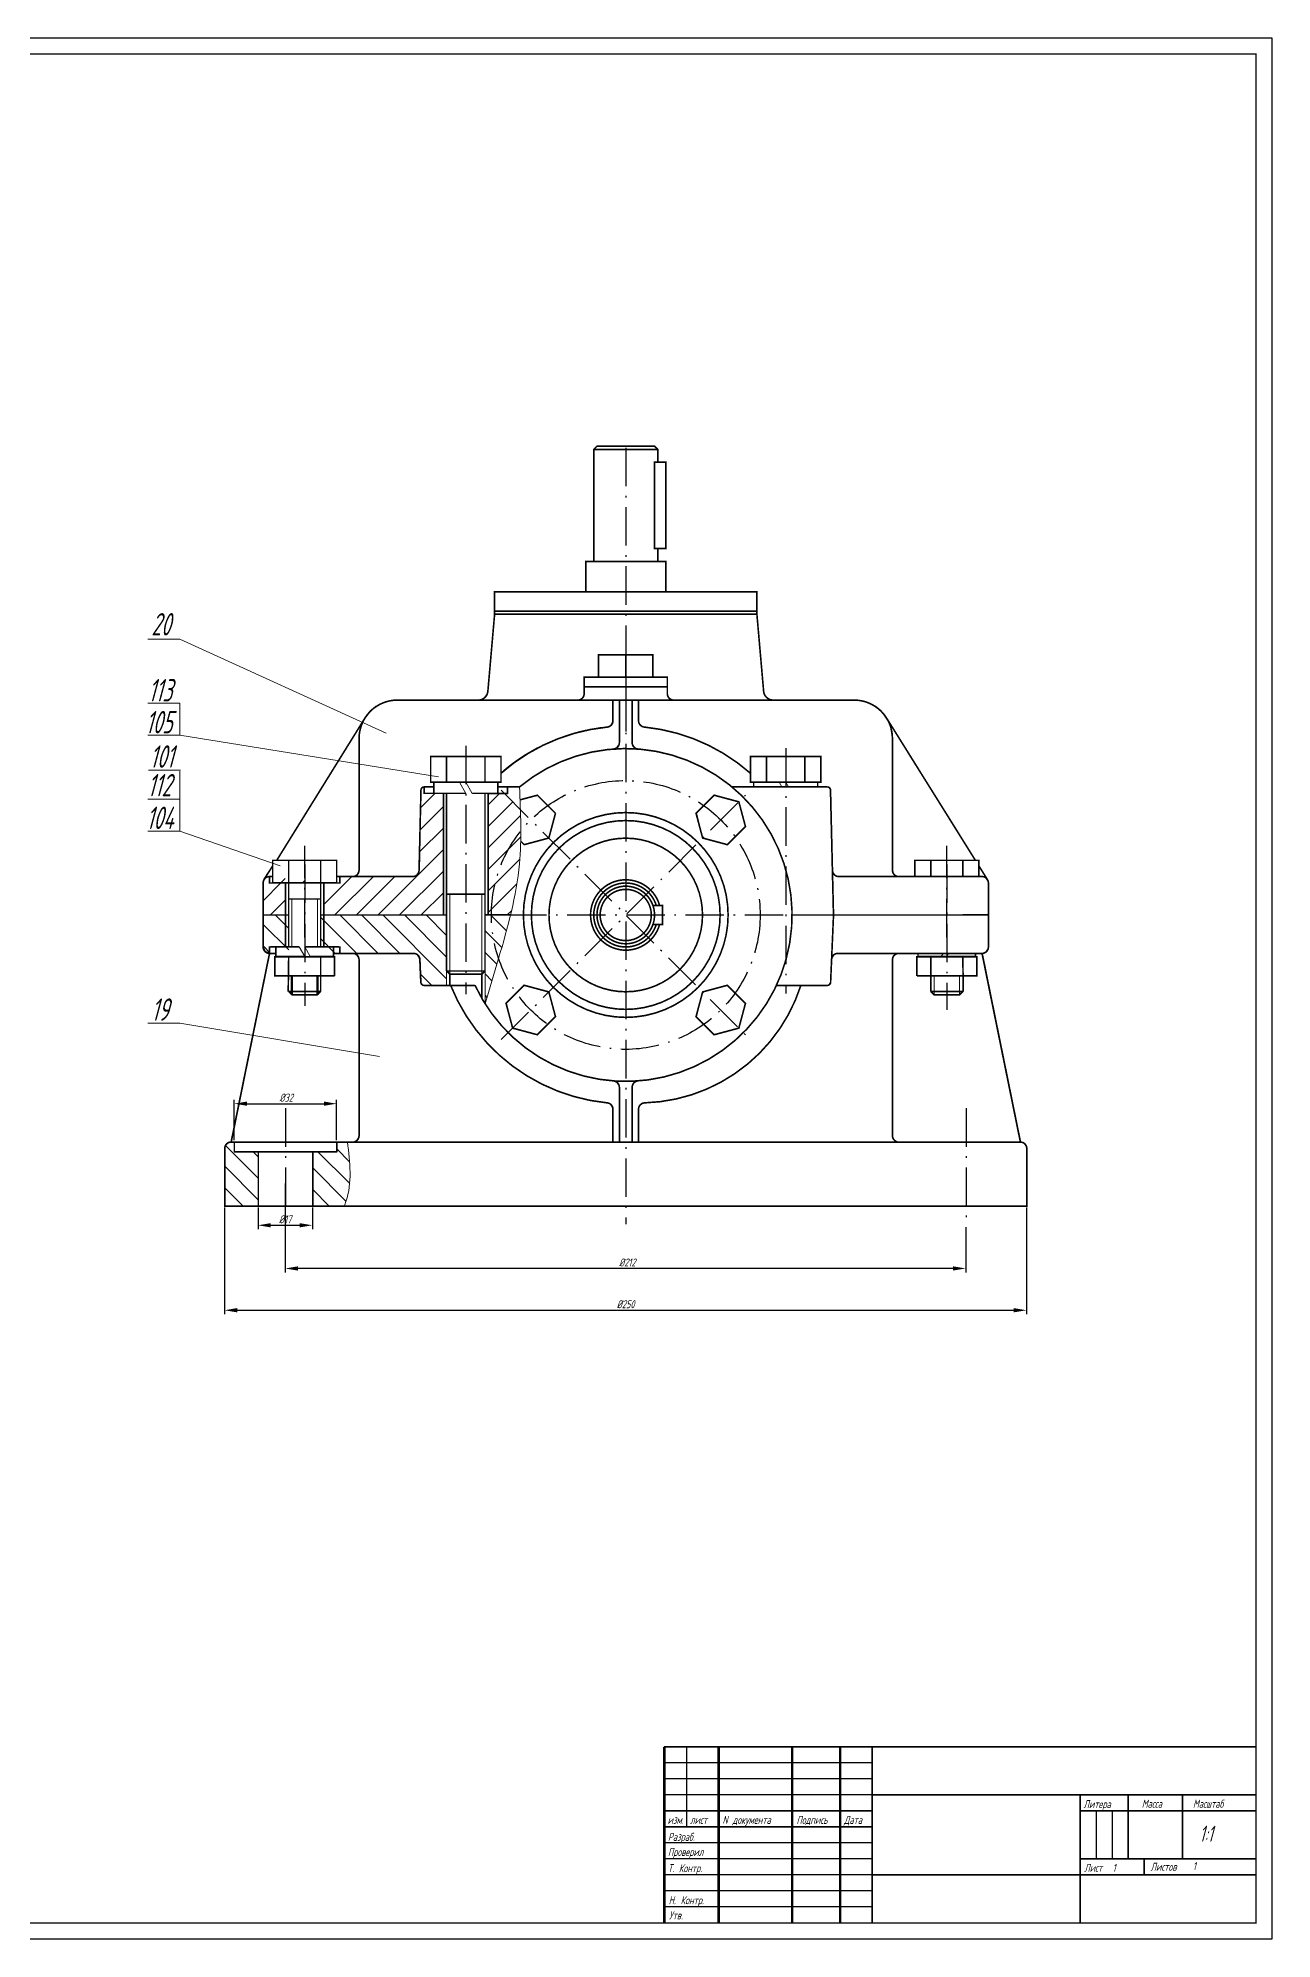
# Model space of a CAD drawing. Extents: x -10 to 1530, y -433 to 597.
# Drawn here: x 445 to 831, y 3 to 597 of the extents above; entities that cross this region are included whole.
import ezdxf

# ---------------------------------------------------------------- set-up
doc = ezdxf.new("R2010")
doc.units = 0
doc.header["$PDMODE"] = 3
doc.linetypes.add('ACAD_ISO10W100', pattern=[18.5, 12, -3, 0.5, -3])
doc.layers.get('0').update_dxf_attribs({"linetype": 'CONTINUOUS'})
doc.layers.get('DEFPOINTS').update_dxf_attribs({"linetype": 'CONTINUOUS'})
for name, color, linetype in [('ОСИ', 40, 'ACAD_ISO10W100'), ('ПРЕДВАРИТ', 5, 'CONTINUOUS'), ('ТЕКСТ', 1, 'CONTINUOUS'), ('ШТРИХОВКИ', 9, 'CONTINUOUS')]:
    doc.layers.add(name, color=color, linetype=linetype)
doc.layers.add('ОСНОВНОЙ', color=7, linetype='CONTINUOUS', lineweight=50)
doc.layers.add('РАЗМЕРЫ', color=140, linetype='CONTINUOUS', lineweight=9)
doc.styles.get("Standard").update_dxf_attribs({"font": 'txt.shx', "width": 0.6, "oblique": 15})
doc.dimstyles.get("Standard").update_dxf_attribs({"dimtxt": 2.5, "dimasz": 4, "dimexe": 1.25, "dimexo": 0.625, "dimtad": 1, "dimdec": 4, "dimdsep": 46, "dimlunit": 6, "dimtxsty": 'Standard', "dimcen": 2.5, "dimadec": 0, "dimazin": 0, "dimtfac": 1, "dimtdec": 4, "dimtmove": 0, "dimatfit": 3, "dimfxl": 0, "dimtolj": 1, "dimtzin": 0, "dimarcsym": 0})

# ---------------------------------------------------------------- blocks, each defined once
blk = doc.blocks.new('*D90')
at = {"layer": 'DEFPOINTS', "color": 0, "lineweight": 25}
for p in [(513.99, 231.77), (530.99, 231.77), (530.99, 225.57)]:
    blk.add_point(p, dxfattribs=at)
at = {"layer": 'РАЗМЕРЫ', "color": 0, "lineweight": -2}
for p, q in [((513.99, 231.15), (513.99, 224.32)), ((530.99, 231.15), (530.99, 224.32)), ((517.99, 225.57), (526.99, 225.57))]:
    blk.add_line(p, q, dxfattribs=at)
at = {"layer": 'РАЗМЕРЫ', "color": 0, "lineweight": 25}
for points in [[(517.99, 226.23), (517.99, 224.9), (513.99, 225.57)], [(526.99, 226.23), (526.99, 224.9), (530.99, 225.57)]]:
    blk.add_solid(points, dxfattribs=at)
at = {"layer": 'РАЗМЕРЫ', "color": 0, "insert": (522.49, 227.44), "char_height": 2.5, "attachment_point": 5}
blk.add_mtext('\\A1;%%C17', dxfattribs=at)
blk = doc.blocks.new('*D91')
at = {"layer": 'DEFPOINTS', "color": 0, "lineweight": 25}
for p in [(522.49, 239.22), (735.24, 225.57), (522.49, 212.08)]:
    blk.add_point(p, dxfattribs=at)
at = {"layer": 'РАЗМЕРЫ', "color": 0, "lineweight": -2}
for p, q in [((522.49, 238.6), (522.49, 210.83)), ((735.24, 224.94), (735.24, 210.83)), ((731.24, 212.08), (526.49, 212.08))]:
    blk.add_line(p, q, dxfattribs=at)
at = {"layer": 'РАЗМЕРЫ', "color": 0, "lineweight": 25}
for points in [[(526.49, 212.74), (526.49, 211.41), (522.49, 212.08)], [(731.24, 212.74), (731.24, 211.41), (735.24, 212.08)]]:
    blk.add_solid(points, dxfattribs=at)
at = {"layer": 'РАЗМЕРЫ', "color": 0, "insert": (629.44, 213.95), "char_height": 2.5, "attachment_point": 5}
blk.add_mtext('\\A1;%%c212', dxfattribs=at)
blk = doc.blocks.new('*D92')
at = {"layer": 'DEFPOINTS', "color": 0, "lineweight": 25}
for p in [(503.49, 231.77), (754.24, 231.77), (754.24, 199.02)]:
    blk.add_point(p, dxfattribs=at)
at = {"layer": 'РАЗМЕРЫ', "color": 0, "lineweight": -2}
for p, q in [((503.49, 231.15), (503.49, 197.77)), ((754.24, 231.15), (754.24, 197.77)), ((507.49, 199.02), (750.24, 199.02))]:
    blk.add_line(p, q, dxfattribs=at)
at = {"layer": 'РАЗМЕРЫ', "color": 0, "lineweight": 25}
for points in [[(507.49, 199.69), (507.49, 198.36), (503.49, 199.02)], [(750.24, 199.69), (750.24, 198.36), (754.24, 199.02)]]:
    blk.add_solid(points, dxfattribs=at)
at = {"layer": 'РАЗМЕРЫ', "color": 0, "insert": (628.92, 200.9), "char_height": 2.5, "attachment_point": 5}
blk.add_mtext('\\A1;%%c250', dxfattribs=at)
blk = doc.blocks.new('*D108')
at = {"layer": 'DEFPOINTS', "color": 0, "lineweight": 25}
for p in [(538.58, 263.56), (506.58, 251.57), (538.58, 251.57)]:
    blk.add_point(p, dxfattribs=at)
at = {"layer": 'ОСНОВНОЙ', "color": 0, "lineweight": -2}
for p, q in [((506.58, 252.19), (506.58, 264.81)), ((510.58, 263.56), (534.58, 263.56)), ((538.58, 252.19), (538.58, 264.81))]:
    blk.add_line(p, q, dxfattribs=at)
at = {"layer": 'ОСНОВНОЙ', "color": 0, "lineweight": 25}
for points in [[(510.58, 264.23), (510.58, 262.9), (506.58, 263.56)], [(534.58, 264.23), (534.58, 262.9), (538.58, 263.56)]]:
    blk.add_solid(points, dxfattribs=at)
at = {"layer": 'ОСНОВНОЙ', "color": 0, "lineweight": 25, "insert": (522.8, 265.44), "char_height": 2.5, "attachment_point": 5}
blk.add_mtext('\\A1;%%C32', dxfattribs=at)

msp = doc.modelspace()

# ---------------------------------------------------------------- hatches: boundary and pattern name
at = {"layer": 'ШТРИХОВКИ'}
h = msp.add_hatch(dxfattribs=at)
h.set_pattern_fill('ANSI31', color=0, scale=1.5, style=0)
edge = h.paths.add_edge_path()
edge.add_line((539.58346, 334.5312), (562.34094, 334.5312))
edge.add_arc((562.34094, 336.5312), 2, 270, 358.63645881)
edge.add_line((564.34037, 336.48361), (564.93714, 361.55501))
edge.add_line((539.58346, 334.5312), (539.58346, 332.5312))
edge.add_line((539.58346, 332.5312), (517.58346, 332.5312))
edge.add_line((517.58346, 332.5312), (517.58346, 334.5312))
edge.add_line((534.58346, 332.5312), (534.58346, 322.5312))
edge.add_line((533.58346, 322.5312), (564.00827, 322.5312))
edge.add_line((564.00827, 322.5312), (571.96066, 322.5312))
edge.add_line((571.96066, 322.5312), (571.96066, 360.5312))
edge.add_line((571.96066, 360.5312), (565.96066, 360.5312))
edge.add_line((565.96066, 360.5312), (565.96066, 362.5312))
h = msp.add_hatch(dxfattribs=at)
h.set_pattern_fill('ANSI31', color=0, scale=1.5, style=0)
h.paths.add_polyline_path([(522.58346, 332.5312), (517.58346, 332.5312), (517.58346, 334.5312, 0.414213562), (515.58346, 332.5312), (515.58346, 322.5312), (522.58346, 322.5312)])
edge = h.paths.add_edge_path()
edge.add_line((585.96066, 322.5312), (586.96066, 322.5312))
edge.add_arc((628.96066, 322.5312), 42, 141.33258779, 180, ccw=False)
edge.add_spline(control_points=[(596.16766, 348.77275), (596.16512, 350.99677), (596.11319, 353.22524), (596.03587, 355.456)], knot_values=[7.048038973, 7.048038973, 7.048038973, 7.048038973, 13.719422146, 13.719422146, 13.719422146, 13.719422146], degree=3, periodic=0)
edge.add_line((596.03587, 355.456), (590.96066, 360.5312))
edge.add_line((590.96066, 360.5312), (585.96066, 360.5312))
edge.add_line((585.96066, 360.5312), (585.96066, 322.5312))
edge = h.paths.add_edge_path()
edge.add_line((586.96066, 322.5312), (592.9342, 322.5312))
edge.add_spline(control_points=[(592.9342, 322.5312), (594.21012, 327.80182), (595.87697, 336.50238), (596.17158, 345.32651), (596.16766, 348.77275)], knot_values=[13.719422146, 13.719422146, 13.719422146, 13.719422146, 29.933718112, 40.271383676, 40.271383676, 40.271383676, 40.271383676], degree=3, periodic=0)
edge.add_arc((628.96066, 322.5312), 42, 141.33258779, 180)
h = msp.add_hatch(dxfattribs=at)
h.set_pattern_fill('ANSI31', color=0, scale=1.5, angle=90, style=0)
h.paths.add_polyline_path([(523.58346, 322.5312), (515.58346, 322.5312), (515.58346, 312.5312, 0.414213562), (517.58346, 310.5312), (523.58346, 310.5312)])
h.paths.add_polyline_path([(572.96066, 322.5312), (571.96066, 322.5312), (564.00827, 322.5312), (533.58346, 322.5312), (533.58346, 310.5312), (543.58346, 310.5312), (562.60825, 310.5312, -0.401685715), (564.60641, 308.6171), (564.91316, 301.48127, 0.399655643), (565.91191, 300.5312), (572.96066, 300.5312), (572.96066, 305.0312)])
edge = h.paths.add_edge_path()
edge.add_line((592.9342, 322.5312), (586.96066, 322.5312))
edge.add_arc((628.96066, 322.5312), 42, 180, 198.84813245)
edge.add_spline(control_points=[(589.21278, 308.96265), (590.53679, 313.45532), (591.83181, 317.9774), (592.9342, 322.5312)], knot_values=[40.271383676, 40.271383676, 40.271383676, 40.271383676, 54.280509329, 54.280509329, 54.280509329, 54.280509329], degree=3, periodic=0)
edge = h.paths.add_edge_path()
edge.add_line((586.96066, 322.5312), (585.96066, 322.5312))
edge.add_line((585.96066, 322.5312), (584.96066, 322.5312))
edge.add_line((584.96066, 322.5312), (584.96066, 305.0312))
edge.add_line((584.96066, 305.0312), (584.96066, 294.81839))
edge.add_spline(control_points=[(584.96066, 294.81839), (586.38878, 299.52225), (587.8169, 304.2261), (589.21278, 308.96265)], knot_values=[54.280509329, 54.280509329, 54.280509329, 54.280509329, 69.050090219, 69.050090219, 69.050090219, 69.050090219], degree=3, periodic=0)
edge.add_arc((628.96066, 322.5312), 42, 180, 198.84813245, ccw=False)
h = msp.add_hatch(dxfattribs=at)
h.set_pattern_fill('ANSI31', color=0, scale=1.5, angle=90, style=0)
h.paths.add_polyline_path([(514.08346, 248.56928), (506.58346, 248.56928), (506.58346, 251.56928), (505.58346, 251.56928, 0.414213562), (503.58346, 249.56928), (503.58346, 231.56928), (514.08346, 231.56928)])
edge = h.paths.add_edge_path()
edge.add_spline(control_points=[(540.95603, 231.56928), (541.14297, 232.05253), (543.56584, 238.31592), (542.72475, 245.20849), (541.94856, 251.56928)], knot_values=[0, 0, 0, 0, 1.551052856, 20.103035792, 20.103035792, 20.103035792, 20.103035792], degree=3, periodic=0)
edge.add_line((541.94856, 251.56928), (538.58346, 251.56928))
edge.add_line((538.58346, 251.56928), (538.58346, 248.56928))
edge.add_line((538.58346, 248.56928), (531.08346, 248.56928))
edge.add_line((531.08346, 248.56928), (531.08346, 231.56928))
edge.add_line((531.08346, 231.56928), (540.95603, 231.56928))

# ---------------------------------------------------------------- linework, layer by layer
for p, q in [((831, 596.55631), (-10, 596.55631)), ((831, 2.55631), (831, 596.55631)), ((826, 591.55631), (10, 591.55631)), ((826, 7.55631), (826, 591.55631)), ((826, 62.55631), (641, 62.55631)), ((641, 62.55631), (641, 7.55631)), ((648, 62.55631), (648, 37.55631)), ((658, 7.55631), (658, 62.55631)), ((681, 7.55631), (681, 62.55631)), ((696, 7.55631), (696, 62.55631)), ((706, 7.55631), (706, 62.55631)), ((706, 57.55631), (641, 57.55631)), ((706, 52.55631), (641, 52.55631)), ((826, 47.55631), (641, 47.55631)), ((771, 7.55631), (771, 47.55631)), ((786, 47.55631), (786, 27.55631)), ((803, 47.55631), (803, 27.55631)), ((706, 42.55631), (641, 42.55631)), ((826, 42.55631), (771, 42.55631)), ((776, 42.55631), (776, 27.56509)), ((781, 42.55631), (781, 27.56509)), ((706, 37.55631), (641, 37.55631)), ((706, 32.55631), (641, 32.55631)), ((706, 27.55631), (641, 27.55631)), ((826, 27.55631), (771, 27.55631)), ((791, 22.55631), (791, 27.55631)), ((826, 22.55631), (641, 22.55631)), ((706, 17.55631), (641, 17.55631)), ((706, 12.55631), (641, 12.55631)), ((10, 7.55631), (826, 7.55631)), ((-10, 2.55631), (831, 2.55631))]:
    msp.add_line(p, q)
for points, const_width in [([(826, 591.55631), (10, 591.55631), (10, 7.55631), (826, 7.55631), (826, 591.55631)], 0.5), ([(641, 62.55631), (641, 7.55631)], 0.8), ([(641, 62.55631), (826, 62.55631)], 0.5), ([(648, 62.55631), (648, 37.55631)], 0.5), ([(658, 62.55631), (658, 7.55631)], 0.8), ([(681, 62.55631), (681, 7.55631)], 0.8), ([(696, 62.55631), (696, 7.55631)], 0.8), ([(706, 62.55631), (706, 7.55631)], 0.5), ([(706, 47.55631), (826, 47.55631)], 0.5), ([(771, 47.55631), (771, 7.55631)], 0.5), ([(786, 47.55631), (786, 27.55631)], 0.5), ([(803, 47.55631), (803, 27.55631)], 0.5), ([(641, 42.55631), (706, 42.55631)], 0.5), ([(771, 42.55631), (826, 42.55631)], 0.5), ([(641, 37.55631), (706, 37.55631)], 0.5), ([(771, 27.55631), (826, 27.55631)], 0.5), ([(791, 27.55631), (791, 22.55631)], 0.5), ([(706, 22.55631), (826, 22.55631)], 0.5)]:
    msp.add_lwpolyline(points, dxfattribs=dict(const_width=const_width))
at = {"layer": 'ОСИ', "color": 0}
for p, q in [((628.96066, 468.47942), (628.96066, 225.96865)), ((628.96066, 405.15821), (628.96066, 379.86433)), ((578.96066, 375.40949), (578.96066, 297.76299)), ((678.96066, 374.67755), (678.96066, 298.01974)), ((589.99637, 361.49549), (668.48168, 283.01019)), ((590.05716, 283.62771), (668.23875, 361.80929)), ((528.58346, 315.5312), (528.58346, 344.142)), ((729.33786, 315.5312), (729.33786, 344.142)), ((528.58346, 338.30767), (528.58346, 294.17865)), ((729.33786, 338.30767), (729.33786, 292.93657)), ((592.15816, 322.5312), (683.60193, 322.5312)), ((522.58346, 262.11394), (522.58346, 225.36265)), ((735.33786, 262.11394), (735.33786, 225.36265))]:
    msp.add_line(p, q, dxfattribs=at)
at = {"layer": 'ОСИ'}
for p, q in [((516.21765, 322.5312), (523.58346, 322.5312)), ((741.70368, 322.5312), (734.33786, 322.5312))]:
    msp.add_line(p, q, dxfattribs=at)
at = {"layer": 'ОСИ', "color": 0}
msp.add_circle((628.96066, 322.5312), 42, dxfattribs=at)
at = {"layer": 'ОСНОВНОЙ', "lineweight": 20}
for p, q in [((578.96066, 360.5312), (576.93994, 364.0312)), ((580.98139, 360.5312), (578.96066, 364.0312)), ((676.93994, 364.0312), (677.80596, 362.5312)), ((679.82669, 362.5312), (678.96066, 364.0312)), ((524.58346, 312.59651), (524.58346, 327.5312)), ((532.58346, 312.59651), (532.58346, 327.5312)), ((573.96066, 300.5312), (573.96066, 329.0312)), ((583.96066, 296.47358), (583.96066, 329.0312)), ((528.58346, 309.59651), (526.85141, 312.59651)), ((528.58346, 312.59651), (530.31551, 309.59651)), ((728.14546, 310.5312), (727.60581, 309.59651)), ((729.33786, 309.59651), (729.87751, 310.5312)), ((572.96066, 305.0312), (572.96066, 300.5312)), ((584.96066, 305.0312), (584.96066, 294.81839)), ((725.36932, 297.61513), (725.34276, 303.48556)), ((733.35145, 297.61513), (733.34276, 303.48556))]:
    msp.add_line(p, q, dxfattribs=at)
at = {"layer": 'ОСНОВНОЙ'}
for p, q in [((524.56988, 297.61513), (524.57856, 303.48556)), ((532.552, 297.61513), (532.57856, 303.48556))]:
    msp.add_line(p, q, dxfattribs=at)
at = {"layer": 'ОСНОВНОЙ', "const_width": 0.5}
for points in [[(638.96066, 464.01219), (638.96066, 468.01219), (637.96066, 469.01219), (619.96066, 469.01219), (618.96066, 468.01219), (618.96066, 433.01219), (638.96066, 433.01219), (638.96066, 437.01219)], [(618.96066, 468.01219), (638.96066, 468.01219)], [(637.96066, 464.01219), (637.96066, 437.01219), (641.46066, 437.01219), (641.46066, 464.01219), (637.96066, 464.01219)], [(641.46066, 423.51219), (641.46066, 433.01219), (616.46066, 433.01219), (616.46066, 423.51219)], [(587.96066, 417.51219), (669.96066, 417.51219), (669.96066, 423.51219), (587.96066, 423.51219), (587.96066, 417.51219)], [(587.96066, 417.51219), (587.96066, 416.51219), (669.96066, 416.51219), (669.96066, 417.51219)], [(620.46066, 396.83906), (620.46066, 396.83906), (620.46066, 403.83906), (637.46066, 403.83906), (637.46066, 396.83906)], [(628.96066, 403.83906), (628.96066, 396.83906)], [(628.96066, 393.83906), (615.96066, 393.83906), (615.96066, 396.83906), (628.96066, 396.83906)], [(638.96066, 396.83906), (641.96066, 396.83906), (641.96066, 393.83906), (628.96066, 393.83906)], [(638.96066, 396.83906), (628.96066, 396.83906)], [(613.96066, 389.68207), (643.96066, 389.68207)], [(710.61717, 383.87365), (738.27636, 339.59651)], [(589.96066, 364.0312), (568.96066, 364.0312), (567.96066, 364.0312), (567.96066, 372.0312), (589.96066, 372.0312), (589.96066, 364.0312)], [(567.96066, 364.0312), (567.96066, 372.0312)], [(572.96066, 372.0312), (572.96066, 364.0312)], [(584.96066, 372.0312), (584.96066, 364.0312)], [(667.96066, 364.0312), (688.96066, 364.0312), (689.96066, 364.0312), (689.96066, 372.0312), (667.96066, 372.0312), (667.96066, 364.0312)], [(672.96066, 372.0312), (672.96066, 364.0312)], [(684.96066, 372.0312), (684.96066, 364.0312)], [(564.00827, 322.5312), (571.96066, 322.5312), (571.96066, 360.5312), (565.96066, 360.5312), (565.96066, 362.5312)], [(580.98139, 360.5312), (580.98139, 360.5312), (588.96066, 360.5312), (588.96066, 364.0312)], [(592.9342, 322.5312), (585.96066, 322.5312), (585.96066, 360.5312), (591.96066, 360.5312), (591.96066, 362.5312)], [(595.73417, 362.5312), (588.96066, 362.5312)], [(668.96066, 364.0312), (668.96066, 362.5312)], [(688.96066, 364.0312), (688.96066, 362.5312)], [(572.96066, 305.0312), (572.96066, 360.5312)], [(573.02756, 304.96431), (573.96066, 304.0312), (583.96066, 304.0312), (584.96066, 305.0312), (584.96066, 360.5312)], [(606.98959, 354.30024), (601.33273, 359.9571), (595.91667, 358.50587)], [(660.7297, 344.50228), (666.38655, 350.15914), (664.316, 357.88654), (656.5886, 359.9571), (650.93174, 354.30024), (653.00229, 346.57284), (660.7297, 344.50228)], [(596.13418, 345.55972), (597.19163, 344.50228), (604.91903, 346.57284), (606.98959, 354.30024)], [(518.58346, 332.59651), (538.58346, 332.59651), (538.58346, 339.59651), (518.58346, 339.59651), (518.58346, 332.59651)], [(523.58346, 339.59651), (523.58346, 332.59651)], [(533.58346, 339.59651), (533.58346, 332.59651)], [(739.33786, 334.5312), (719.33786, 334.5312), (719.33786, 339.59651), (739.33786, 339.59651), (739.33786, 334.5312)], [(724.33786, 339.59651), (724.33786, 334.5312)], [(734.33786, 339.59651), (734.33786, 334.5312)], [(518.58346, 337.89725), (515.96764, 333.70982)], [(539.58346, 334.5312), (539.58346, 334.5312), (539.58346, 332.5312), (517.58346, 332.5312), (517.58346, 334.5312), (517.58346, 334.5312)], [(522.58346, 332.5312), (522.58346, 322.5312)], [(534.58346, 332.5312), (534.58346, 322.5312)], [(539.58346, 334.5312), (539.58346, 334.5312)], [(693.91306, 322.5312), (693.58095, 336.48361)], [(739.33786, 337.89725), (741.95368, 333.70982)], [(584.96066, 329.0312), (572.99858, 329.0312)], [(515.58346, 322.5312), (523.58346, 322.5312)], [(533.58346, 322.5312), (564.00827, 322.5312)], [(571.96066, 322.5312), (572.96066, 322.5312)], [(584.96066, 322.5312), (592.9342, 322.5312)], [(637.44594, 325.5312), (640.45875, 325.5312), (640.45875, 319.5312), (637.44594, 319.5312)], [(680.96066, 322.5312), (742.33786, 322.5312)], [(693.91306, 322.5312), (693.31492, 308.6171)], [(517.58346, 310.5312), (505.6314, 251.80483)], [(526.85141, 312.59651), (526.85141, 312.59651), (526.85141, 312.59651), (517.58346, 312.5312), (517.58346, 310.5312), (517.58346, 310.5312)], [(523.43481, 298.58017), (523.58346, 309.56962)], [(533.56988, 298.61513), (533.58346, 309.56962)], [(740.33786, 310.5312), (714.33786, 310.5312)], [(724.35145, 298.61513), (724.33786, 309.56962)], [(734.48652, 298.58017), (734.33786, 309.56962)], [(740.33786, 310.5312), (752.28992, 251.80483)], [(572.96066, 305.0312), (584.96066, 305.0312)], [(573.96066, 300.5312), (573.96066, 304.0312)], [(597.19163, 300.56013), (591.53477, 294.90327), (593.60532, 287.17587), (601.33273, 285.10531), (606.98959, 290.76217), (604.91903, 298.48957), (597.19163, 300.56013)], [(650.93174, 290.76217), (656.5886, 285.10531), (664.316, 287.17587), (666.38655, 294.90327), (660.7297, 300.56013), (653.00229, 298.48957), (650.93174, 290.76217)], [(506.58346, 251.56928), (506.58346, 248.56928), (538.58346, 248.56928), (538.58346, 251.56928)], [(514.08346, 231.56928), (514.08346, 248.56928)], [(531.08346, 231.56928), (531.08346, 248.56928)]]:
    msp.add_lwpolyline(points, dxfattribs=at)
for points in [[(582.86434, 389.68207, 0.388878732), (585.85292, 392.4206), (587.96066, 416.51219)], [(675.05699, 389.68207, -0.388878732), (672.0684, 392.4206), (669.96066, 416.51219)], [(615.96066, 393.83906), (615.96066, 391.68207, -0.414213562), (613.96066, 389.68207), (557.58346, 389.68207, 0.414213562), (545.58346, 377.68207), (545.58346, 336.5312)], [(641.96066, 393.83906), (641.96066, 391.68207, 0.414213562), (643.96066, 389.68207), (700.33786, 389.68207, -0.414213562), (712.33786, 377.68207), (712.33786, 336.5312)], [(623.15738, 381.2451, 0.385643433), (624.96066, 383.23541), (624.96066, 389.68207)], [(626.96066, 389.68207), (626.96066, 376.38285, -0.392660884), (625.10881, 374.38835, 26.962912018)], [(630.96066, 389.68207), (630.96066, 376.38285, 0.392660884), (632.81252, 374.38835, -26.962912018)], [(634.76394, 381.2451, -0.385643433), (632.96066, 383.23541), (632.96066, 389.68207)], [(623.15738, 381.2451, 0.157189085), (589.96066, 366.80309, 2.647997109)], [(667.96066, 366.80309, 0.157189085), (634.76394, 381.2451, -20.284033474)], [(581.84379, 300.5312, 2.932703915), (595.73417, 362.5312, 2.768874621)], [(568.96066, 362.5312), (565.96066, 362.5312, 0.414130603), (564.93714, 361.55501, 0.011903075)], [(692.98418, 361.55501, 0.414130603), (691.96066, 362.5312), (662.18716, 362.5312)], [(539.58346, 334.5312), (562.34094, 334.5312, 0.40726026), (564.34037, 336.48361), (564.93714, 361.55501)], [(740.33786, 334.5312), (695.58039, 334.5312, -0.40726026), (693.58095, 336.48361), (692.98418, 361.55501)], [(517.58346, 334.5312, 0.414213562), (515.58346, 332.5312), (515.58346, 312.5312, 0.414213562), (517.58346, 310.5312, 1)], [(543.58346, 334.5312, 0.414213562), (545.58346, 336.5312, -1)], [(639.54367, 325.5312, 2.009495287), (628.96066, 311.5312, 0.33543674), (639.54367, 319.5312, -7.194335081)], [(638.50006, 325.5312, 1.974146732), (628.96066, 312.5312, 0.327538222), (638.50006, 319.5312, -0.733799386)], [(714.33786, 334.5312, -0.414213562), (712.33786, 336.5312, 1)], [(740.33786, 334.5312, -0.414213562), (742.33786, 332.5312), (742.33786, 312.5312, -0.414213562), (740.33786, 310.5312, -1)], [(564.91316, 301.48127), (564.60641, 308.6171, 0.401685715), (562.60825, 310.5312), (543.58346, 310.5312)], [(544.13232, 251.64606, 0.334944404), (545.58346, 253.56928), (545.58346, 308.5312, 0.414213562), (543.58346, 310.5312, 0.414213562)], [(693.00817, 301.48127), (693.31492, 308.6171, -0.401685715), (695.31308, 310.5312), (714.33786, 310.5312)], [(713.789, 251.64606, -0.334944404), (712.33786, 253.56928), (712.33786, 308.5312, -0.414213562), (714.33786, 310.5312, -0.414213562)], [(564.91316, 301.48127, 0.399655643), (565.91191, 300.5312), (581.84379, 300.5312)], [(574.2158, 300.5312, 0.279495686), (623.15738, 263.81731, -20.284033474)], [(683.70553, 300.5312, -0.31832174), (634.76394, 263.81731, 20.284033474)], [(693.00817, 301.48127, -0.399655643), (692.00941, 300.5312), (676.07754, 300.5312)], [(626.96066, 251.56928), (626.96066, 268.67956, 0.392660884), (625.10881, 270.67406, 0.037087982)], [(630.96066, 251.56928), (630.96066, 268.67956, -0.392660884), (632.81252, 270.67406, -0.037087982)], [(624.96066, 251.56928), (624.96066, 261.827, 0.385643433), (623.15738, 263.81731, 1.103712743)], [(632.96066, 251.56928), (632.96066, 261.827, -0.385643433), (634.76394, 263.81731, -1.103712743)], [(628.96066, 251.56928), (505.58346, 251.56928, 0.414213562), (503.58346, 249.56928), (503.58346, 231.56928), (628.96066, 231.56928)], [(628.96066, 251.56928), (752.33786, 251.56928, -0.414213562), (754.33786, 249.56928), (754.33786, 231.56928), (628.96066, 231.56928)]]:
    msp.add_lwpolyline(points, format="xyb", dxfattribs=at)
at = {"layer": 'ОСНОВНОЙ', "lineweight": -3, "const_width": 0.5}
for points in [[(547.46934, 384.13997), (519.84024, 339.59651)], [(517.58346, 334.5312), (518.58346, 334.5312)], [(523.58346, 332.59651), (523.58346, 312.59651)], [(523.58346, 332.5312), (523.58346, 327.5312), (533.58346, 327.5312)], [(533.58346, 332.59651), (533.58346, 312.59651)], [(539.58346, 334.5312), (538.58346, 334.5312)], [(522.58346, 322.5312), (522.58346, 312.59651)], [(534.58346, 322.5312), (534.58346, 312.59651)], [(517.58346, 310.5312), (519.58346, 310.5312)], [(530.37957, 309.48556), (519.23346, 309.48556), (519.23346, 303.48556), (528.58346, 303.48556)], [(519.58346, 312.59651), (519.58346, 309.59651), (528.58346, 309.59651)], [(530.19111, 309.59651), (537.58346, 309.59651), (537.58346, 312.59651), (528.58346, 312.5312)], [(537.93346, 303.48556), (537.93346, 309.48556), (530.19885, 309.48556)], [(543.58346, 310.5312), (539.58346, 310.5312), (537.58346, 310.5312)], [(719.98786, 303.48556), (719.98786, 309.48556), (738.68786, 309.48556), (738.68786, 303.48556), (729.33786, 303.48556)], [(738.33786, 310.5312), (738.33786, 309.59651), (720.33786, 309.59651), (720.33786, 310.5312), (738.33786, 310.5312)], [(537.93346, 303.48556), (528.58346, 303.48556)], [(719.98786, 303.48556), (729.33786, 303.48556)], [(523.56988, 298.61513), (523.56988, 298.61513), (524.56988, 297.61513), (532.56988, 297.61513), (533.56988, 298.61513), (533.56988, 298.61513), (533.56988, 298.61513)], [(523.58346, 298.58068), (533.56988, 298.61513)], [(734.35145, 298.61513), (734.35145, 298.61513), (733.35145, 297.61513), (725.35145, 297.61513), (724.35145, 298.61513), (724.35145, 298.61513), (724.35145, 298.61513)], [(734.33786, 298.58068), (724.35145, 298.61513)]]:
    msp.add_lwpolyline(points, dxfattribs=at)
at = {"layer": 'ОСНОВНОЙ', "lineweight": 25, "const_width": 0.5}
for points in [[(568.96066, 364.0312), (568.96066, 360.5312), (578.96066, 360.5312)], [(517.58346, 310.5312), (516.20105, 311.08589), (515.58346, 312.5312), (515.58346, 322.5312), (522.58346, 322.5312), (522.58346, 312.59651), (517.58346, 312.5312), (517.58346, 310.5312)], [(543.58346, 310.5312), (539.58346, 310.5312), (539.58346, 312.5312), (534.58346, 312.59651), (534.58346, 322.5312), (572.96066, 322.5312)], [(583.96066, 296.47358), (583.96066, 304.0312), (583.96066, 304.0312), (583.96066, 304.0312), (583.96066, 304.0312)]]:
    msp.add_lwpolyline(points, dxfattribs=at)
at = {"layer": 'ОСНОВНОЙ', "const_width": 0.5}
for points in [[(628.96066, 354.5312, 2.414213562), (660.96066, 322.5312, 0.414213562)], [(628.96066, 352.0312, 2.414213562), (658.46066, 322.5312, 0.414213562)], [(628.96066, 346.5312, 2.414213562), (652.96066, 322.5312, 0.414213562)], [(637.96066, 322.5312, 2.414213562), (628.96066, 313.5312, 0.414213562)], [(636.96066, 322.5312, 2.414213562), (628.96066, 314.5312, 0.414213562)]]:
    msp.add_lwpolyline(points, format="xyb", close=True, dxfattribs=at)
at = {"layer": 'ОСНОВНОЙ', "lineweight": 5}
for points in [[(595.73417, 362.5312), (595.73417, 338.47412), (589.21278, 308.96265), (584.96066, 294.81839)], [(541.94856, 251.56928), (541.49741, 233.02278), (540.95603, 231.56928)]]:
    msp.add_spline(points, degree=3, dxfattribs=at)
at = {"layer": 'ПРЕДВАРИТ'}
for p, q in [((618.96066, 468.01219), (619.96066, 469.01219)), ((618.96066, 433.01219), (618.96066, 468.01219)), ((618.96066, 468.01219), (638.96066, 468.01219)), ((619.96066, 469.01219), (637.96066, 469.01219)), ((638.96066, 468.01219), (637.96066, 469.01219)), ((637.96066, 464.01219), (641.46066, 464.01219)), ((637.96066, 464.01219), (637.96066, 437.01219)), ((638.96066, 464.01219), (638.96066, 468.01219)), ((641.46066, 437.01219), (641.46066, 464.01219)), ((637.96066, 437.01219), (641.46066, 437.01219)), ((638.96066, 433.01219), (638.96066, 437.01219)), ((616.46066, 433.01219), (616.46066, 423.51219)), ((616.46066, 433.01219), (641.46066, 433.01219)), ((641.46066, 433.01219), (641.46066, 423.51219)), ((587.96066, 423.51219), (669.96066, 423.51219)), ((587.96066, 416.51219), (587.96066, 423.51219)), ((669.96066, 416.51219), (669.96066, 423.51219)), ((587.96066, 416.51219), (585.85292, 392.4206)), ((587.96066, 417.51219), (669.96066, 417.51219)), ((587.96066, 416.51219), (669.96066, 416.51219)), ((669.96066, 416.51219), (672.0684, 392.4206)), ((582.86434, 389.68207), (557.58346, 389.68207)), ((575.10741, 389.68207), (685.93593, 389.68207)), ((624.96066, 389.68207), (624.96066, 383.23541)), ((626.96066, 389.68207), (626.96066, 376.38285)), ((630.96066, 389.68207), (630.96066, 376.38285)), ((632.96066, 389.68207), (632.96066, 383.23541)), ((675.05699, 389.68207), (700.33786, 389.68207)), ((545.58346, 377.68207), (545.58346, 336.5312)), ((712.33786, 377.68207), (712.33786, 336.5312)), ((667.96066, 364.0312), (667.96066, 372.0312)), ((667.96066, 372.0312), (689.96066, 372.0312)), ((672.96066, 372.0312), (672.96066, 364.0312)), ((684.96066, 372.0312), (684.96066, 364.0312)), ((689.96066, 372.0312), (689.96066, 364.0312)), ((565.96066, 360.5312), (565.96066, 362.5312)), ((568.96066, 362.5312), (565.96066, 362.5312)), ((591.96066, 360.5312), (591.96066, 362.5312)), ((662.18716, 362.5312), (691.96066, 362.5312)), ((689.96066, 364.0312), (667.96066, 364.0312)), ((668.96066, 362.5312), (668.96066, 364.0312)), ((688.96066, 362.5312), (688.96066, 364.0312)), ((564.93714, 361.55501), (564.34037, 336.48361)), ((564.93714, 361.55501), (564.34037, 336.48361)), ((571.96066, 360.5312), (565.96066, 360.5312)), ((571.96066, 360.5312), (565.96066, 360.5312)), ((571.96066, 322.5312), (571.96066, 360.5312)), ((571.96066, 322.5312), (571.96066, 360.5312)), ((585.96066, 360.5312), (591.96066, 360.5312)), ((585.96066, 322.5312), (585.96066, 360.5312)), ((693.91306, 322.5312), (692.98418, 361.55501)), ((515.96764, 333.70982), (518.58346, 337.89725)), ((543.58346, 334.5312), (562.34094, 334.5312)), ((714.33786, 334.5312), (695.58039, 334.5312)), ((714.33786, 334.5312), (740.33786, 334.5312)), ((738.33786, 334.5312), (740.33786, 334.5312)), ((515.58346, 332.5312), (515.58346, 312.5312)), ((742.33786, 332.5312), (742.33786, 312.5312)), ((742.33786, 332.5312), (742.33786, 312.5312)), ((515.58346, 322.5312), (523.58346, 322.5312)), ((564.00827, 322.5312), (572.96066, 322.5312)), ((592.9342, 322.5312), (584.96066, 322.5312)), ((637.44594, 325.5312), (640.45875, 325.5312)), ((640.45875, 319.5312), (640.45875, 325.5312)), ((680.96066, 322.5312), (742.33786, 322.5312)), ((693.91306, 322.5312), (693.00817, 301.48127)), ((742.33786, 322.5312), (734.33786, 322.5312)), ((637.44594, 319.5312), (640.45875, 319.5312)), ((517.58346, 310.5312), (505.58346, 251.56928)), ((543.58346, 310.5312), (562.60825, 310.5312)), ((714.33786, 310.5312), (695.31308, 310.5312)), ((714.33786, 310.5312), (740.33786, 310.5312)), ((740.33786, 310.5312), (752.33786, 251.56928)), ((545.58346, 308.5312), (545.58346, 253.56928)), ((564.91316, 301.48127), (564.60641, 308.6171)), ((712.33786, 308.5312), (712.33786, 253.56928)), ((565.91191, 300.5312), (581.84379, 300.5312)), ((676.07754, 300.5312), (692.00941, 300.5312)), ((626.96066, 268.67956), (626.96066, 251.56928)), ((630.96066, 268.67956), (630.96066, 251.56928)), ((624.96066, 261.827), (624.96066, 251.56928)), ((632.96066, 261.827), (632.96066, 251.56928)), ((503.58346, 249.56928), (503.58346, 231.56928)), ((505.58346, 251.56928), (543.58346, 251.56928)), ((506.58346, 251.56928), (506.58346, 248.56928)), ((538.58346, 251.56928), (538.58346, 248.56928)), ((543.58346, 251.56928), (714.33786, 251.56928)), ((752.33786, 251.56928), (714.33786, 251.56928)), ((754.33786, 249.56928), (754.33786, 231.56928)), ((506.58346, 248.56928), (538.58346, 248.56928)), ((514.08346, 248.56928), (514.08346, 231.56928)), ((531.08346, 248.56928), (531.08346, 231.56928)), ((503.58346, 231.56928), (628.96066, 231.56928)), ((754.33786, 231.56928), (628.96066, 231.56928))]:
    msp.add_line(p, q, dxfattribs=at)
msp.add_lwpolyline([(596.27691, 345.417), (597.19163, 344.50228), (604.91903, 346.57284), (606.98959, 354.30024), (601.33273, 359.9571), (595.97836, 358.5224)], dxfattribs=at)
for points in [[(666.38655, 350.15914), (664.316, 357.88654), (656.5886, 359.9571), (650.93174, 354.30024), (653.00229, 346.57284), (660.7297, 344.50228)], [(591.53477, 294.90327), (593.60532, 287.17587), (601.33273, 285.10531), (606.98959, 290.76217), (604.91903, 298.48957), (597.19163, 300.56013)], [(656.5886, 285.10531), (664.316, 287.17587), (666.38655, 294.90327), (660.7297, 300.56013), (653.00229, 298.48957), (650.93174, 290.76217)]]:
    msp.add_lwpolyline(points, close=True, dxfattribs=at)
for centre, radius, start, end in [((582.86434, 392.68207), 3, 270, 355), ((675.05699, 392.68207), 3, 185, 270), ((557.58346, 377.68207), 12, 90, 180), ((700.33786, 377.68207), 12, 0, 90), ((628.96066, 322.5312), 59, 95.64477755, 131.3774773), ((622.96066, 383.23541), 2, 275.64477755, 0), ((634.96066, 383.23541), 2, 180, 264.35522245), ((624.96066, 376.38285), 2, 274.24802267, 0), ((632.96066, 376.38285), 2, 180, 265.75197733), ((565.93714, 361.5312), 1.00028, 88.65230138, 178.63607247), ((691.98419, 361.5312), 1.00028, 1.36392753, 91.34769862), ((517.58346, 332.5312), 2, 90, 180), ((543.58346, 336.5312), 2, 270, 0), ((562.34094, 336.5312), 2, 270, 358.63645881), ((695.58039, 336.5312), 2, 181.36354119, 270), ((714.33786, 336.5312), 2, 180, 270), ((740.33786, 332.5312), 2, 0, 90), ((740.33786, 332.5312), 2, 0, 90), ((517.58346, 312.5312), 2, 180, 270), ((543.58346, 308.5312), 2, 0, 90), ((562.60825, 308.5312), 2, 2.46150623, 90), ((695.31308, 308.5312), 2, 90, 177.53849377), ((714.33786, 308.5312), 2, 90, 180), ((740.33786, 312.5312), 2, 270, 0), ((740.33786, 312.5312), 2, 270, 0), ((565.91191, 301.5312), 1, 182.86240523, 270), ((692.00941, 301.5312), 1, 270, 357.13759477), ((624.96066, 268.67956), 2, 0, 85.75197733), ((632.96066, 268.67956), 2, 94.24802267, 180), ((622.96066, 261.827), 2, 0, 84.35522245), ((634.96066, 261.827), 2, 95.64477755, 180), ((505.58346, 249.56928), 2, 90, 180), ((543.58346, 253.56928), 2, 270, 360), ((714.33786, 253.56928), 2, 180, 270), ((752.33786, 249.56928), 2, 0, 90)]:
    msp.add_arc(centre, radius, start, end, dxfattribs=at)
at = {"layer": 'РАЗМЕРЫ', "color": 0}
for p, q in [((479.58858, 408.68582), (489.58858, 408.68582)), ((489.58858, 408.68582), (554.03058, 379.35673)), ((489.58858, 388.68582), (479.58858, 388.68582)), ((489.58858, 378.68582), (489.58858, 388.68582)), ((479.58858, 378.68582), (489.58858, 378.68582)), ((489.58858, 378.68582), (570.37885, 365.74468)), ((489.77799, 367.80158), (479.77799, 367.80158)), ((489.58858, 348.68582), (489.58858, 367.50852)), ((489.58858, 358.68582), (479.58858, 358.68582)), ((479.58858, 348.68582), (489.58858, 348.68582)), ((489.58858, 348.68582), (520.87994, 337.83997)), ((479.58858, 288.68582), (489.58858, 288.68582)), ((489.58858, 288.68582), (551.99809, 278.27784))]:
    msp.add_line(p, q, dxfattribs=at)

# ---------------------------------------------------------------- texts
at = {"layer": 'ТЕКСТ', "color": 0, "oblique": 15, "width": 0.6}
for s, p in [('20', (480.62458, 409.86458)), ('113', (479.68016, 389.25111)), ('105', (478.83119, 379.28359)), ('101', (480.15391, 368.53318)), ('112', (479.44636, 359.58358)), ('104', (479.06499, 349.38246)), ('19', (480.62458, 289.46583))]:
    msp.add_text(s, height=7, dxfattribs=at).set_placement(p)
at = {"layer": 'ТЕКСТ', "oblique": 15}
for s, height, width, p in [('Литера', 2.5, 0.7, (772.07633, 43.4521)), ('Масса', 2.5, 0.7, (790.27285, 43.56722)), ('Масштаб', 2.5, 0.7, (806.28118, 43.56722)), ('изм.', 2.5, 0.7, (642.0368, 38.5115)), ('Разраб.', 2.5, 0.7, (642.15197, 33.21602)), ('лист', 2.5, 0.7, (649.06204, 38.5115)), ('N документа', 2.5, 0.7, (659.19681, 38.5115)), ('Подпись', 2.5, 0.7, (682.34554, 38.5115)), ('Дата', 2.5, 0.7, (697.20219, 38.5115)), ('1:1', 5, 0.6, (808.31415, 32.93788)), ('Проверил', 2.5, 0.7, (642.15197, 28.49613)), ('Т. Контр.', 2.5, 0.7, (642.15197, 23.43089)), ('Лист', 2.5, 0.7, (772.30667, 23.53648)), ('1', 2.5, 0.6, (781.16567, 23.52143)), ('Листов', 2.5, 0.7, (793.03688, 23.88183)), ('1', 2.5, 0.6, (806.26605, 24.10467)), ('Н. Контр.', 2.5, 0.7, (642.3823, 13.41552)), ('Утв.', 2.5, 0.7, (642.49747, 8.69563))]:
    msp.add_text(s, height=height, dxfattribs=dict(at, width=width)).set_placement(p)

# ---------------------------------------------------------------- dimensions: what is measured, and where the dimension line sits
at = {"layer": 'ОСНОВНОЙ', "lineweight": 25}
dim = msp.add_linear_dim(base=(538.58346, 263.56353), p1=(506.58346, 251.56928), p2=(538.58346, 251.56928), text='%%C<>', dimstyle='Standard', dxfattribs=at)
dim.commit()
dim.dimension.update_dxf_attribs({"geometry": '*D108', "text_midpoint": (522.80355, 263.56353), "dimtype": 160})
at = {"layer": 'РАЗМЕРЫ', "color": 0}
for base, p1, p2, text, picture, middle in [((522.48887, 212.07779), (735.24327, 225.5671), (522.48887, 239.2243), '%%c212', '*D91', (629.44244, 212.07779)), ((754.24327, 199.02256), (503.48887, 231.77372), (754.24327, 231.77372), '%%c250', '*D92', (628.91938, 199.02256)), ((530.98887, 225.5671), (513.98887, 231.77372), (530.98887, 231.77372), '%%C17', '*D90', (522.48887, 225.5671))]:
    dim = msp.add_linear_dim(base=base, p1=p1, p2=p2, text=text, dimstyle='Standard', dxfattribs=at)
    dim.commit()
    dim.dimension.update_dxf_attribs({"geometry": picture, "text_midpoint": middle, "dimtype": 160})

doc.saveas('drawing.dxf')
